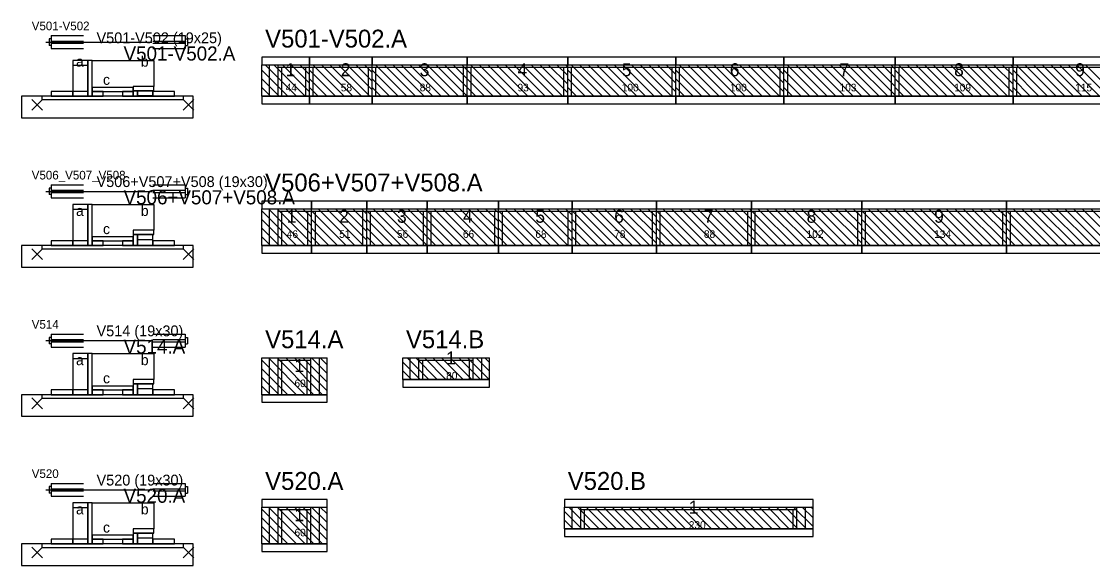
# Model space of a CAD drawing. Header units: metres. Extents: x -10 to 74425, y -2037 to 26.
# Drawn here: x 7184 to 8176, y -1456 to -953 of the extents above; entities that cross this region are included whole.
import ezdxf

# ---------------------------------------------------------------- set-up
doc = ezdxf.new("R2010")
doc.units = ezdxf.units.M
doc.layers.add('LABELS', color=3, linetype='Continuous')
doc.layers.add('VIGAS', color=7, linetype='Continuous')

msp = doc.modelspace()

# ---------------------------------------------------------------- linework, layer by layer
at = {"layer": 'VIGAS'}
for p, q in [((7206.4, -972), (7304.4, -972)), ((7209.4, -969), (7209.4, -975)), ((7211.4, -969), (7209.4, -969)), ((7211.4, -966), (7241.4, -966)), ((7211.4, -966), (7211.4, -978)), ((7211.4, -971), (7241.4, -971)), ((7305.4, -966), (7335.4, -966)), ((7305.4, -971), (7335.4, -971)), ((7335.4, -966), (7335.4, -978)), ((7335.4, -969), (7337.4, -969)), ((7337.4, -969), (7337.4, -975)), ((7211.4, -975), (7209.4, -975)), ((7211.4, -973), (7241.4, -973)), ((7211.4, -978), (7241.4, -978)), ((7305.4, -973), (7335.4, -973)), ((7305.4, -978), (7335.4, -978)), ((7335.4, -975), (7337.4, -975)), ((7406.4, -993), (7450.4, -993)), ((7406.4, -1022), (7406.4, -993)), ((7430.4, -1022), (7406.4, -998)), ((7438.4, -1022), (7409.4, -993)), ((7413.4, -1022), (7413.4, -993)), ((7446.4, -1022), (7417.4, -993)), ((7421.4, -1022), (7421.4, -993)), ((7421.4, -995.2), (7450.4, -995.2)), ((7424.9, -1022), (7424.9, -995.2)), ((7450.4, -1018), (7425.4, -993)), ((7450.4, -1010), (7433.4, -993)), ((7450.4, -1002), (7441.4, -993)), ((7446.9, -1022), (7446.9, -995.2)), ((7450.4, -994), (7449.4, -993)), ((7450.4, -1022), (7450.4, -993)), ((7450.4, -1022), (7450.4, -993)), ((7450.4, -993), (7508.4, -993)), ((7450.4, -1022), (7450.4, -993)), ((7450.4, -1022), (7450.4, -993)), ((7450.4, -1022), (7450.4, -993)), ((7450.4, -995.2), (7508.4, -995.2)), ((7474.4, -1022), (7450.4, -998)), ((7482.4, -1022), (7453.4, -993)), ((7453.9, -1022), (7453.9, -995.2)), ((7490.4, -1022), (7461.4, -993)), ((7498.4, -1022), (7469.4, -993)), ((7506.4, -1022), (7477.4, -993)), ((7508.4, -1016), (7485.4, -993)), ((7508.4, -1008), (7493.4, -993)), ((7508.4, -1000), (7501.4, -993)), ((7504.9, -1022), (7504.9, -995.2)), ((7508.4, -1022), (7508.4, -993)), ((7508.4, -1022), (7508.4, -993)), ((7508.4, -993), (7596.4, -993)), ((7508.4, -1022), (7508.4, -993)), ((7508.4, -1022), (7508.4, -993)), ((7508.4, -1022), (7508.4, -993)), ((7508.4, -995.2), (7596.4, -995.2)), ((7532.4, -1022), (7508.4, -998)), ((7540.4, -1022), (7511.4, -993)), ((7511.9, -1022), (7511.9, -995.2)), ((7548.4, -1022), (7519.4, -993)), ((7556.4, -1022), (7527.4, -993)), ((7564.4, -1022), (7535.4, -993)), ((7572.4, -1022), (7543.4, -993)), ((7580.4, -1022), (7551.4, -993)), ((7588.4, -1022), (7559.4, -993)), ((7596.4, -1022), (7567.4, -993)), ((7596.4, -1014), (7575.4, -993)), ((7596.4, -1006), (7583.4, -993)), ((7596.4, -998), (7591.4, -993)), ((7592.9, -1022), (7592.9, -995.2)), ((7596.4, -1022), (7596.4, -993)), ((7596.4, -1022), (7596.4, -993)), ((7596.4, -993), (7689.4, -993)), ((7596.4, -1022), (7596.4, -993)), ((7596.4, -1022), (7596.4, -993)), ((7596.4, -1022), (7596.4, -993)), ((7596.4, -995.2), (7689.4, -995.2)), ((7620.4, -1022), (7596.4, -998)), ((7628.4, -1022), (7599.4, -993)), ((7599.9, -1022), (7599.9, -995.2)), ((7636.4, -1022), (7607.4, -993)), ((7644.4, -1022), (7615.4, -993)), ((7652.4, -1022), (7623.4, -993)), ((7660.4, -1022), (7631.4, -993)), ((7668.4, -1022), (7639.4, -993)), ((7676.4, -1022), (7647.4, -993)), ((7684.4, -1022), (7655.4, -993)), ((7689.4, -1019), (7663.4, -993)), ((7689.4, -1011), (7671.4, -993)), ((7689.4, -1003), (7679.4, -993)), ((7685.9, -1022), (7685.9, -995.2)), ((7689.4, -995), (7687.4, -993)), ((7689.4, -1022), (7689.4, -993)), ((7689.4, -1022), (7689.4, -993)), ((7689.4, -993), (7789.4, -993)), ((7689.4, -1022), (7689.4, -993)), ((7689.4, -1022), (7689.4, -993)), ((7689.4, -1022), (7689.4, -993)), ((7689.4, -995.2), (7789.4, -995.2)), ((7713.4, -1022), (7689.4, -998)), ((7721.4, -1022), (7692.4, -993)), ((7692.9, -1022), (7692.9, -995.2)), ((7729.4, -1022), (7700.4, -993)), ((7737.4, -1022), (7708.4, -993)), ((7745.4, -1022), (7716.4, -993)), ((7753.4, -1022), (7724.4, -993)), ((7761.4, -1022), (7732.4, -993)), ((7769.4, -1022), (7740.4, -993)), ((7777.4, -1022), (7748.4, -993)), ((7785.4, -1022), (7756.4, -993)), ((7789.4, -1018), (7764.4, -993)), ((7789.4, -1010), (7772.4, -993)), ((7789.4, -1002), (7780.4, -993)), ((7785.9, -1022), (7785.9, -995.2)), ((7789.4, -994), (7788.4, -993)), ((7789.4, -1022), (7789.4, -993)), ((7789.4, -1022), (7789.4, -993)), ((7789.4, -993), (7889.4, -993)), ((7789.4, -1022), (7789.4, -993)), ((7789.4, -1022), (7789.4, -993)), ((7789.4, -1022), (7789.4, -993)), ((7789.4, -995.2), (7889.4, -995.2)), ((7813.4, -1022), (7789.4, -998)), ((7821.4, -1022), (7792.4, -993)), ((7792.9, -1022), (7792.9, -995.2)), ((7829.4, -1022), (7800.4, -993)), ((7837.4, -1022), (7808.4, -993)), ((7845.4, -1022), (7816.4, -993)), ((7853.4, -1022), (7824.4, -993)), ((7861.4, -1022), (7832.4, -993)), ((7869.4, -1022), (7840.4, -993)), ((7877.4, -1022), (7848.4, -993)), ((7885.4, -1022), (7856.4, -993)), ((7889.4, -1018), (7864.4, -993)), ((7889.4, -1010), (7872.4, -993)), ((7889.4, -1002), (7880.4, -993)), ((7885.9, -1022), (7885.9, -995.2)), ((7889.4, -994), (7888.4, -993)), ((7889.4, -1022), (7889.4, -993)), ((7889.4, -1022), (7889.4, -993)), ((7889.4, -993), (7992.4, -993)), ((7889.4, -1022), (7889.4, -993)), ((7889.4, -1022), (7889.4, -993)), ((7889.4, -1022), (7889.4, -993)), ((7889.4, -995.2), (7992.4, -995.2)), ((7913.4, -1022), (7889.4, -998)), ((7921.4, -1022), (7892.4, -993)), ((7892.9, -1022), (7892.9, -995.2)), ((7929.4, -1022), (7900.4, -993)), ((7937.4, -1022), (7908.4, -993)), ((7945.4, -1022), (7916.4, -993)), ((7953.4, -1022), (7924.4, -993)), ((7961.4, -1022), (7932.4, -993)), ((7969.4, -1022), (7940.4, -993)), ((7977.4, -1022), (7948.4, -993)), ((7985.4, -1022), (7956.4, -993)), ((7992.4, -1021), (7964.4, -993)), ((7992.4, -1013), (7972.4, -993)), ((7992.4, -1005), (7980.4, -993)), ((7992.4, -997), (7988.4, -993)), ((7988.9, -1022), (7988.9, -995.2)), ((7992.4, -1022), (7992.4, -993)), ((7992.4, -1022), (7992.4, -993)), ((7992.4, -993), (8101.4, -993)), ((7992.4, -1022), (7992.4, -993)), ((7992.4, -1022), (7992.4, -993)), ((7992.4, -1022), (7992.4, -993)), ((7992.4, -995.2), (8101.4, -995.2)), ((8016.4, -1022), (7992.4, -998)), ((8024.4, -1022), (7995.4, -993)), ((7995.9, -1022), (7995.9, -995.2)), ((8032.4, -1022), (8003.4, -993)), ((8040.4, -1022), (8011.4, -993)), ((8048.4, -1022), (8019.4, -993)), ((8056.4, -1022), (8027.4, -993)), ((8064.4, -1022), (8035.4, -993)), ((8072.4, -1022), (8043.4, -993)), ((8080.4, -1022), (8051.4, -993)), ((8088.4, -1022), (8059.4, -993)), ((8096.4, -1022), (8067.4, -993)), ((8101.4, -1019), (8075.4, -993)), ((8101.4, -1011), (8083.4, -993)), ((8101.4, -1003), (8091.4, -993)), ((8097.9, -1022), (8097.9, -995.2)), ((8101.4, -995), (8099.4, -993)), ((8101.4, -1022), (8101.4, -993)), ((8101.4, -1022), (8101.4, -993)), ((8101.4, -993), (8216.4, -993)), ((8101.4, -1022), (8101.4, -993)), ((8101.4, -1022), (8101.4, -993)), ((8101.4, -1022), (8101.4, -993)), ((8101.4, -995.2), (8216.4, -995.2)), ((8125.4, -1022), (8101.4, -998)), ((8133.4, -1022), (8104.4, -993)), ((8104.9, -1022), (8104.9, -995.2)), ((8141.4, -1022), (8112.4, -993)), ((8149.4, -1022), (8120.4, -993)), ((8157.4, -1022), (8128.4, -993)), ((8165.4, -1022), (8136.4, -993)), ((8173.4, -1022), (8144.4, -993)), ((8181.4, -1022), (8152.4, -993)), ((8189.4, -1022), (8160.4, -993)), ((8197.4, -1022), (8168.4, -993)), ((7422.4, -1022), (7406.4, -1006)), ((7466.4, -1022), (7450.4, -1006)), ((7524.4, -1022), (7508.4, -1006)), ((7612.4, -1022), (7596.4, -1006)), ((7705.4, -1022), (7689.4, -1006)), ((7805.4, -1022), (7789.4, -1006)), ((7905.4, -1022), (7889.4, -1006)), ((8008.4, -1022), (7992.4, -1006)), ((8117.4, -1022), (8101.4, -1006)), ((7414.4, -1022), (7406.4, -1014)), ((7458.4, -1022), (7450.4, -1014)), ((7516.4, -1022), (7508.4, -1014)), ((7604.4, -1022), (7596.4, -1014)), ((7697.4, -1022), (7689.4, -1014)), ((7797.4, -1022), (7789.4, -1014)), ((7897.4, -1022), (7889.4, -1014)), ((8000.4, -1022), (7992.4, -1014)), ((8109.4, -1022), (8101.4, -1014)), ((7193.4, -1035), (7203.4, -1025)), ((7193.4, -1025), (7203.4, -1035)), ((7333.4, -1035), (7343.4, -1025)), ((7333.4, -1025), (7343.4, -1035)), ((7406.4, -1022), (7450.4, -1022)), ((7406.4, -1022), (7406.4, -1022)), ((7421.4, -1022), (7424.9, -1022)), ((7446.9, -1022), (7450.4, -1022)), ((7450.4, -1022), (7508.4, -1022)), ((7450.4, -1022), (7453.9, -1022)), ((7450.4, -1022), (7450.4, -1022)), ((7504.9, -1022), (7508.4, -1022)), ((7508.4, -1022), (7596.4, -1022)), ((7508.4, -1022), (7511.9, -1022)), ((7508.4, -1022), (7508.4, -1022)), ((7592.9, -1022), (7596.4, -1022)), ((7596.4, -1022), (7689.4, -1022)), ((7596.4, -1022), (7599.9, -1022)), ((7596.4, -1022), (7596.4, -1022)), ((7685.9, -1022), (7689.4, -1022)), ((7689.4, -1022), (7789.4, -1022)), ((7689.4, -1022), (7692.9, -1022)), ((7689.4, -1022), (7689.4, -1022)), ((7785.9, -1022), (7789.4, -1022)), ((7789.4, -1022), (7889.4, -1022)), ((7789.4, -1022), (7792.9, -1022)), ((7789.4, -1022), (7789.4, -1022)), ((7885.9, -1022), (7889.4, -1022)), ((7889.4, -1022), (7992.4, -1022)), ((7889.4, -1022), (7892.9, -1022)), ((7889.4, -1022), (7889.4, -1022)), ((7988.9, -1022), (7992.4, -1022)), ((7992.4, -1022), (8101.4, -1022)), ((7992.4, -1022), (7995.9, -1022)), ((7992.4, -1022), (7992.4, -1022)), ((8097.9, -1022), (8101.4, -1022)), ((8101.4, -1022), (8216.4, -1022)), ((8101.4, -1022), (8104.9, -1022)), ((8101.4, -1022), (8101.4, -1022)), ((7206.4, -1110), (7304.4, -1110)), ((7209.4, -1107), (7209.4, -1113)), ((7211.4, -1107), (7209.4, -1107)), ((7211.4, -1104), (7241.4, -1104)), ((7211.4, -1104), (7211.4, -1116)), ((7211.4, -1109), (7241.4, -1109)), ((7211.4, -1111), (7241.4, -1111)), ((7305.4, -1104), (7335.4, -1104)), ((7305.4, -1109), (7335.4, -1109)), ((7305.4, -1111), (7335.4, -1111)), ((7335.4, -1104), (7335.4, -1116)), ((7335.4, -1107), (7337.4, -1107)), ((7337.4, -1107), (7337.4, -1113)), ((7211.4, -1113), (7209.4, -1113)), ((7211.4, -1116), (7241.4, -1116)), ((7305.4, -1116), (7335.4, -1116)), ((7335.4, -1113), (7337.4, -1113)), ((7406.4, -1126), (7452.4, -1126)), ((7406.4, -1160), (7406.4, -1126)), ((7438.4, -1160), (7406.4, -1128)), ((7446.4, -1160), (7412.4, -1126)), ((7413.4, -1160), (7413.4, -1126)), ((7452.4, -1158), (7420.4, -1126)), ((7421.4, -1160), (7421.4, -1126)), ((7421.4, -1128.2), (7452.4, -1128.2)), ((7424.9, -1160), (7424.9, -1128.2)), ((7452.4, -1150), (7428.4, -1126)), ((7452.4, -1142), (7436.4, -1126)), ((7452.4, -1134), (7444.4, -1126)), ((7448.9, -1160), (7448.9, -1128.2)), ((7452.4, -1160), (7452.4, -1126)), ((7452.4, -1160), (7452.4, -1126)), ((7452.4, -1126), (7503.4, -1126)), ((7452.4, -1160), (7452.4, -1126)), ((7452.4, -1160), (7452.4, -1126)), ((7452.4, -1160), (7452.4, -1126)), ((7452.4, -1126), (7452.4, -1126)), ((7484.4, -1160), (7452.4, -1128)), ((7452.4, -1128.2), (7503.4, -1128.2)), ((7455.9, -1160), (7455.9, -1128.2)), ((7492.4, -1160), (7458.4, -1126)), ((7500.4, -1160), (7466.4, -1126)), ((7503.4, -1155), (7474.4, -1126)), ((7503.4, -1147), (7482.4, -1126)), ((7503.4, -1139), (7490.4, -1126)), ((7503.4, -1131), (7498.4, -1126)), ((7499.9, -1160), (7499.9, -1128.2)), ((7503.4, -1160), (7503.4, -1126)), ((7503.4, -1160), (7503.4, -1126)), ((7503.4, -1126), (7559.4, -1126)), ((7503.4, -1160), (7503.4, -1126)), ((7503.4, -1160), (7503.4, -1126)), ((7503.4, -1160), (7503.4, -1126)), ((7535.4, -1160), (7503.4, -1128)), ((7503.4, -1128.2), (7559.4, -1128.2)), ((7506.9, -1160), (7506.9, -1128.2)), ((7543.4, -1160), (7509.4, -1126)), ((7551.4, -1160), (7517.4, -1126)), ((7559.4, -1160), (7525.4, -1126)), ((7559.4, -1152), (7533.4, -1126)), ((7559.4, -1144), (7541.4, -1126)), ((7559.4, -1136), (7549.4, -1126)), ((7555.9, -1160), (7555.9, -1128.2)), ((7559.4, -1128), (7557.4, -1126)), ((7559.4, -1160), (7559.4, -1126)), ((7559.4, -1160), (7559.4, -1126)), ((7559.4, -1126), (7625.4, -1126)), ((7559.4, -1160), (7559.4, -1126)), ((7559.4, -1160), (7559.4, -1126)), ((7559.4, -1160), (7559.4, -1126)), ((7591.4, -1160), (7559.4, -1128)), ((7559.4, -1128.2), (7625.4, -1128.2)), ((7562.9, -1160), (7562.9, -1128.2)), ((7599.4, -1160), (7565.4, -1126)), ((7607.4, -1160), (7573.4, -1126)), ((7615.4, -1160), (7581.4, -1126)), ((7623.4, -1160), (7589.4, -1126)), ((7625.4, -1154), (7597.4, -1126)), ((7625.4, -1146), (7605.4, -1126)), ((7625.4, -1138), (7613.4, -1126)), ((7625.4, -1130), (7621.4, -1126)), ((7621.9, -1160), (7621.9, -1128.2)), ((7625.4, -1160), (7625.4, -1126)), ((7625.4, -1160), (7625.4, -1126)), ((7625.4, -1126), (7693.4, -1126)), ((7625.4, -1160), (7625.4, -1126)), ((7625.4, -1160), (7625.4, -1126)), ((7625.4, -1160), (7625.4, -1126)), ((7657.4, -1160), (7625.4, -1128)), ((7625.4, -1128.2), (7693.4, -1128.2)), ((7628.9, -1160), (7628.9, -1128.2)), ((7665.4, -1160), (7631.4, -1126)), ((7673.4, -1160), (7639.4, -1126)), ((7681.4, -1160), (7647.4, -1126)), ((7689.4, -1160), (7655.4, -1126)), ((7693.4, -1156), (7663.4, -1126)), ((7693.4, -1148), (7671.4, -1126)), ((7693.4, -1140), (7679.4, -1126)), ((7693.4, -1132), (7687.4, -1126)), ((7689.9, -1160), (7689.9, -1128.2)), ((7693.4, -1160), (7693.4, -1126)), ((7693.4, -1160), (7693.4, -1126)), ((7693.4, -1126), (7771.4, -1126)), ((7693.4, -1160), (7693.4, -1126)), ((7693.4, -1160), (7693.4, -1126)), ((7693.4, -1160), (7693.4, -1126)), ((7725.4, -1160), (7693.4, -1128)), ((7693.4, -1128.2), (7771.4, -1128.2)), ((7696.9, -1160), (7696.9, -1128.2)), ((7733.4, -1160), (7699.4, -1126)), ((7741.4, -1160), (7707.4, -1126)), ((7749.4, -1160), (7715.4, -1126)), ((7757.4, -1160), (7723.4, -1126)), ((7765.4, -1160), (7731.4, -1126)), ((7771.4, -1158), (7739.4, -1126)), ((7771.4, -1150), (7747.4, -1126)), ((7771.4, -1142), (7755.4, -1126)), ((7771.4, -1134), (7763.4, -1126)), ((7767.9, -1160), (7767.9, -1128.2)), ((7771.4, -1160), (7771.4, -1126)), ((7771.4, -1160), (7771.4, -1126)), ((7771.4, -1126), (7859.4, -1126)), ((7771.4, -1160), (7771.4, -1126)), ((7771.4, -1160), (7771.4, -1126)), ((7771.4, -1160), (7771.4, -1126)), ((7771.4, -1126), (7771.4, -1126)), ((7803.4, -1160), (7771.4, -1128)), ((7771.4, -1128.2), (7859.4, -1128.2)), ((7774.9, -1160), (7774.9, -1128.2)), ((7811.4, -1160), (7777.4, -1126)), ((7819.4, -1160), (7785.4, -1126)), ((7827.4, -1160), (7793.4, -1126)), ((7835.4, -1160), (7801.4, -1126)), ((7843.4, -1160), (7809.4, -1126)), ((7851.4, -1160), (7817.4, -1126)), ((7859.4, -1160), (7825.4, -1126)), ((7859.4, -1152), (7833.4, -1126)), ((7859.4, -1144), (7841.4, -1126)), ((7859.4, -1136), (7849.4, -1126)), ((7855.9, -1160), (7855.9, -1128.2)), ((7859.4, -1128), (7857.4, -1126)), ((7859.4, -1160), (7859.4, -1126)), ((7859.4, -1160), (7859.4, -1126)), ((7859.4, -1126), (7961.4, -1126)), ((7859.4, -1160), (7859.4, -1126)), ((7859.4, -1160), (7859.4, -1126)), ((7859.4, -1160), (7859.4, -1126)), ((7891.4, -1160), (7859.4, -1128)), ((7859.4, -1128.2), (7961.4, -1128.2)), ((7862.9, -1160), (7862.9, -1128.2)), ((7899.4, -1160), (7865.4, -1126)), ((7907.4, -1160), (7873.4, -1126)), ((7915.4, -1160), (7881.4, -1126)), ((7923.4, -1160), (7889.4, -1126)), ((7931.4, -1160), (7897.4, -1126)), ((7939.4, -1160), (7905.4, -1126)), ((7947.4, -1160), (7913.4, -1126)), ((7955.4, -1160), (7921.4, -1126)), ((7961.4, -1158), (7929.4, -1126)), ((7961.4, -1150), (7937.4, -1126)), ((7961.4, -1142), (7945.4, -1126)), ((7961.4, -1134), (7953.4, -1126)), ((7957.9, -1160), (7957.9, -1128.2)), ((7961.4, -1160), (7961.4, -1126)), ((7961.4, -1160), (7961.4, -1126)), ((7961.4, -1126), (8095.4, -1126)), ((7961.4, -1160), (7961.4, -1126)), ((7961.4, -1160), (7961.4, -1126)), ((7961.4, -1160), (7961.4, -1126)), ((7961.4, -1126), (7961.4, -1126)), ((7993.4, -1160), (7961.4, -1128)), ((7961.4, -1128.2), (8095.4, -1128.2)), ((7964.9, -1160), (7964.9, -1128.2)), ((8001.4, -1160), (7967.4, -1126)), ((8009.4, -1160), (7975.4, -1126)), ((8017.4, -1160), (7983.4, -1126)), ((8025.4, -1160), (7991.4, -1126)), ((8033.4, -1160), (7999.4, -1126)), ((8041.4, -1160), (8007.4, -1126)), ((8049.4, -1160), (8015.4, -1126)), ((8057.4, -1160), (8023.4, -1126)), ((8065.4, -1160), (8031.4, -1126)), ((8073.4, -1160), (8039.4, -1126)), ((8081.4, -1160), (8047.4, -1126)), ((8089.4, -1160), (8055.4, -1126)), ((8095.4, -1158), (8063.4, -1126)), ((8095.4, -1150), (8071.4, -1126)), ((8095.4, -1142), (8079.4, -1126)), ((8095.4, -1134), (8087.4, -1126)), ((8091.9, -1160), (8091.9, -1128.2)), ((8095.4, -1160), (8095.4, -1126)), ((8095.4, -1160), (8095.4, -1126)), ((8095.4, -1126), (8269.4, -1126)), ((8095.4, -1160), (8095.4, -1126)), ((8095.4, -1160), (8095.4, -1126)), ((8095.4, -1160), (8095.4, -1126)), ((8095.4, -1126), (8095.4, -1126)), ((8127.4, -1160), (8095.4, -1128)), ((8095.4, -1128.2), (8269.4, -1128.2)), ((8098.9, -1160), (8098.9, -1128.2)), ((8135.4, -1160), (8101.4, -1126)), ((8143.4, -1160), (8109.4, -1126)), ((8151.4, -1160), (8117.4, -1126)), ((8159.4, -1160), (8125.4, -1126)), ((8167.4, -1160), (8133.4, -1126)), ((8175.4, -1160), (8141.4, -1126)), ((8183.4, -1160), (8149.4, -1126)), ((8191.4, -1160), (8157.4, -1126)), ((8199.4, -1160), (8165.4, -1126)), ((8207.4, -1160), (8173.4, -1126)), ((7430.4, -1160), (7406.4, -1136)), ((7476.4, -1160), (7452.4, -1136)), ((7527.4, -1160), (7503.4, -1136)), ((7583.4, -1160), (7559.4, -1136)), ((7649.4, -1160), (7625.4, -1136)), ((7717.4, -1160), (7693.4, -1136)), ((7795.4, -1160), (7771.4, -1136)), ((7883.4, -1160), (7859.4, -1136)), ((7985.4, -1160), (7961.4, -1136)), ((8119.4, -1160), (8095.4, -1136)), ((7422.4, -1160), (7406.4, -1144)), ((7468.4, -1160), (7452.4, -1144)), ((7519.4, -1160), (7503.4, -1144)), ((7575.4, -1160), (7559.4, -1144)), ((7641.4, -1160), (7625.4, -1144)), ((7709.4, -1160), (7693.4, -1144)), ((7787.4, -1160), (7771.4, -1144)), ((7875.4, -1160), (7859.4, -1144)), ((7977.4, -1160), (7961.4, -1144)), ((8111.4, -1160), (8095.4, -1144)), ((7414.4, -1160), (7406.4, -1152)), ((7406.4, -1160), (7452.4, -1160)), ((7406.4, -1160), (7406.4, -1160)), ((7421.4, -1160), (7424.9, -1160)), ((7448.9, -1160), (7452.4, -1160)), ((7460.4, -1160), (7452.4, -1152)), ((7452.4, -1160), (7503.4, -1160)), ((7452.4, -1160), (7455.9, -1160)), ((7452.4, -1160), (7452.4, -1160)), ((7499.9, -1160), (7503.4, -1160)), ((7511.4, -1160), (7503.4, -1152)), ((7503.4, -1160), (7559.4, -1160)), ((7503.4, -1160), (7506.9, -1160)), ((7503.4, -1160), (7503.4, -1160)), ((7555.9, -1160), (7559.4, -1160)), ((7567.4, -1160), (7559.4, -1152)), ((7559.4, -1160), (7625.4, -1160)), ((7559.4, -1160), (7562.9, -1160)), ((7559.4, -1160), (7559.4, -1160)), ((7621.9, -1160), (7625.4, -1160)), ((7633.4, -1160), (7625.4, -1152)), ((7625.4, -1160), (7693.4, -1160)), ((7625.4, -1160), (7628.9, -1160)), ((7625.4, -1160), (7625.4, -1160)), ((7689.9, -1160), (7693.4, -1160)), ((7701.4, -1160), (7693.4, -1152)), ((7693.4, -1160), (7771.4, -1160)), ((7693.4, -1160), (7696.9, -1160)), ((7693.4, -1160), (7693.4, -1160)), ((7767.9, -1160), (7771.4, -1160)), ((7779.4, -1160), (7771.4, -1152)), ((7771.4, -1160), (7859.4, -1160)), ((7771.4, -1160), (7774.9, -1160)), ((7771.4, -1160), (7771.4, -1160)), ((7855.9, -1160), (7859.4, -1160)), ((7867.4, -1160), (7859.4, -1152)), ((7859.4, -1160), (7961.4, -1160)), ((7859.4, -1160), (7862.9, -1160)), ((7859.4, -1160), (7859.4, -1160)), ((7957.9, -1160), (7961.4, -1160)), ((7969.4, -1160), (7961.4, -1152)), ((7961.4, -1160), (8095.4, -1160)), ((7961.4, -1160), (7964.9, -1160)), ((7961.4, -1160), (7961.4, -1160)), ((8091.9, -1160), (8095.4, -1160)), ((8103.4, -1160), (8095.4, -1152)), ((8095.4, -1160), (8269.4, -1160)), ((8095.4, -1160), (8098.9, -1160)), ((8095.4, -1160), (8095.4, -1160)), ((7193.4, -1173), (7203.4, -1163)), ((7193.4, -1163), (7203.4, -1173)), ((7333.4, -1173), (7343.4, -1163)), ((7333.4, -1163), (7343.4, -1173)), ((7206.4, -1248), (7304.4, -1248)), ((7209.4, -1245), (7209.4, -1251)), ((7211.4, -1245), (7209.4, -1245)), ((7211.4, -1242), (7241.4, -1242)), ((7211.4, -1242), (7211.4, -1254)), ((7211.4, -1247), (7241.4, -1247)), ((7211.4, -1249), (7241.4, -1249)), ((7305.4, -1242), (7335.4, -1242)), ((7305.4, -1247), (7335.4, -1247)), ((7305.4, -1249), (7335.4, -1249)), ((7335.4, -1242), (7335.4, -1254)), ((7335.4, -1245), (7337.4, -1245)), ((7337.4, -1245), (7337.4, -1251)), ((7211.4, -1251), (7209.4, -1251)), ((7211.4, -1254), (7241.4, -1254)), ((7305.4, -1254), (7335.4, -1254)), ((7335.4, -1251), (7337.4, -1251)), ((7406.4, -1264), (7466.7, -1264)), ((7406.4, -1298), (7406.4, -1264)), ((7438.4, -1298), (7406.4, -1266)), ((7446.4, -1298), (7412.4, -1264)), ((7413.4, -1298), (7413.4, -1264)), ((7454.4, -1298), (7420.4, -1264)), ((7421.4, -1298), (7421.4, -1264)), ((7421.4, -1266.2), (7451.7, -1266.2)), ((7424.9, -1298), (7424.9, -1266.2)), ((7462.4, -1298), (7428.4, -1264)), ((7466.7, -1294.3), (7436.4, -1264)), ((7466.7, -1286.3), (7444.4, -1264)), ((7448.2, -1298), (7448.2, -1266.2)), ((7451.7, -1298), (7451.7, -1264)), ((7466.7, -1278.3), (7452.4, -1264)), ((7459.7, -1298), (7459.7, -1264)), ((7466.7, -1270.3), (7460.4, -1264)), ((7466.7, -1298), (7466.7, -1264)), ((7536.7, -1264), (7617, -1264)), ((7536.7, -1284), (7536.7, -1264)), ((7552.7, -1284), (7536.7, -1268)), ((7560.7, -1284), (7540.7, -1264)), ((7543.7, -1284), (7543.7, -1264)), ((7568.7, -1284), (7548.7, -1264)), ((7551.7, -1284), (7551.7, -1264)), ((7551.7, -1266.2), (7602, -1266.2)), ((7555.2, -1284), (7555.2, -1266.2)), ((7576.7, -1284), (7556.7, -1264)), ((7584.7, -1284), (7564.7, -1264)), ((7592.7, -1284), (7572.7, -1264)), ((7600.7, -1284), (7580.7, -1264)), ((7608.7, -1284), (7588.7, -1264)), ((7616.7, -1284), (7596.7, -1264)), ((7598.5, -1284), (7598.5, -1266.2)), ((7602, -1284), (7602, -1264)), ((7617, -1276.3), (7604.7, -1264)), ((7610, -1284), (7610, -1264)), ((7617, -1268.3), (7612.7, -1264)), ((7617, -1284), (7617, -1264)), ((7430.4, -1298), (7406.4, -1274)), ((7544.7, -1284), (7536.7, -1276)), ((7422.4, -1298), (7406.4, -1282)), ((7536.7, -1284), (7617, -1284)), ((7536.7, -1284), (7536.7, -1284)), ((7551.7, -1284), (7555.2, -1284)), ((7598.5, -1284), (7602, -1284)), ((7414.4, -1298), (7406.4, -1290)), ((7406.4, -1298), (7466.7, -1298)), ((7406.4, -1298), (7406.4, -1298)), ((7421.4, -1298), (7424.9, -1298)), ((7448.2, -1298), (7451.7, -1298)), ((7193.4, -1311), (7203.4, -1301)), ((7193.4, -1301), (7203.4, -1311)), ((7333.4, -1311), (7343.4, -1301)), ((7333.4, -1301), (7343.4, -1311)), ((7206.4, -1386), (7304.4, -1386)), ((7209.4, -1383), (7209.4, -1389)), ((7211.4, -1383), (7209.4, -1383)), ((7211.4, -1380), (7241.4, -1380)), ((7211.4, -1380), (7211.4, -1392)), ((7211.4, -1385), (7241.4, -1385)), ((7211.4, -1387), (7241.4, -1387)), ((7305.4, -1380), (7335.4, -1380)), ((7305.4, -1385), (7335.4, -1385)), ((7305.4, -1387), (7335.4, -1387)), ((7335.4, -1380), (7335.4, -1392)), ((7335.4, -1383), (7337.4, -1383)), ((7337.4, -1383), (7337.4, -1389)), ((7211.4, -1389), (7209.4, -1389)), ((7211.4, -1392), (7241.4, -1392)), ((7305.4, -1392), (7335.4, -1392)), ((7335.4, -1389), (7337.4, -1389)), ((7406.4, -1402), (7466.7, -1402)), ((7406.4, -1436), (7406.4, -1402)), ((7438.4, -1436), (7406.4, -1404)), ((7446.4, -1436), (7412.4, -1402)), ((7413.4, -1436), (7413.4, -1402)), ((7454.4, -1436), (7420.4, -1402)), ((7421.4, -1436), (7421.4, -1402)), ((7421.4, -1404.2), (7451.7, -1404.2)), ((7424.9, -1436), (7424.9, -1404.2)), ((7462.4, -1436), (7428.4, -1402)), ((7466.7, -1432.3), (7436.4, -1402)), ((7466.7, -1424.3), (7444.4, -1402)), ((7448.2, -1436), (7448.2, -1404.2)), ((7451.7, -1436), (7451.7, -1402)), ((7466.7, -1416.3), (7452.4, -1402)), ((7459.7, -1436), (7459.7, -1402)), ((7466.7, -1408.3), (7460.4, -1402)), ((7466.7, -1436), (7466.7, -1402)), ((7686.4, -1402), (7916.4, -1402)), ((7686.4, -1422), (7686.4, -1402)), ((7702.4, -1422), (7686.4, -1406)), ((7710.4, -1422), (7690.4, -1402)), ((7693.4, -1422), (7693.4, -1402)), ((7718.4, -1422), (7698.4, -1402)), ((7701.4, -1422), (7701.4, -1402)), ((7701.4, -1404.2), (7901.4, -1404.2)), ((7704.9, -1422), (7704.9, -1404.2)), ((7726.4, -1422), (7706.4, -1402)), ((7734.4, -1422), (7714.4, -1402)), ((7742.4, -1422), (7722.4, -1402)), ((7750.4, -1422), (7730.4, -1402)), ((7758.4, -1422), (7738.4, -1402)), ((7766.4, -1422), (7746.4, -1402)), ((7774.4, -1422), (7754.4, -1402)), ((7782.4, -1422), (7762.4, -1402)), ((7790.4, -1422), (7770.4, -1402)), ((7798.4, -1422), (7778.4, -1402)), ((7806.4, -1422), (7786.4, -1402)), ((7814.4, -1422), (7794.4, -1402)), ((7822.4, -1422), (7802.4, -1402)), ((7830.4, -1422), (7810.4, -1402)), ((7838.4, -1422), (7818.4, -1402)), ((7846.4, -1422), (7826.4, -1402)), ((7854.4, -1422), (7834.4, -1402)), ((7862.4, -1422), (7842.4, -1402)), ((7870.4, -1422), (7850.4, -1402)), ((7878.4, -1422), (7858.4, -1402)), ((7886.4, -1422), (7866.4, -1402)), ((7894.4, -1422), (7874.4, -1402)), ((7902.4, -1422), (7882.4, -1402)), ((7910.4, -1422), (7890.4, -1402)), ((7897.9, -1422), (7897.9, -1404.2)), ((7916.4, -1420), (7898.4, -1402)), ((7901.4, -1422), (7901.4, -1402)), ((7916.4, -1412), (7906.4, -1402)), ((7909.4, -1422), (7909.4, -1402)), ((7916.4, -1404), (7914.4, -1402)), ((7916.4, -1422), (7916.4, -1402)), ((7430.4, -1436), (7406.4, -1412)), ((7694.4, -1422), (7686.4, -1414)), ((7422.4, -1436), (7406.4, -1420)), ((7414.4, -1436), (7406.4, -1428)), ((7686.4, -1422), (7916.4, -1422)), ((7686.4, -1422), (7686.4, -1422)), ((7701.4, -1422), (7704.9, -1422)), ((7897.9, -1422), (7901.4, -1422)), ((7406.4, -1436), (7466.7, -1436)), ((7406.4, -1436), (7406.4, -1436)), ((7421.4, -1436), (7424.9, -1436)), ((7448.2, -1436), (7451.7, -1436)), ((7193.4, -1449), (7203.4, -1439)), ((7193.4, -1439), (7203.4, -1449)), ((7333.4, -1449), (7343.4, -1439)), ((7333.4, -1439), (7343.4, -1449))]:
    msp.add_line(p, q, dxfattribs=at)
for points in [[(7231.4, -1022), (7245.4, -1022), (7245.4, -989), (7231.4, -989)], [(7231.4, -993.4), (7245.4, -993.4), (7245.4, -989), (7231.4, -989)], [(7245.4, -1022), (7249.4, -1022), (7249.4, -989), (7245.4, -989)], [(7249.4, -1014), (7249.4, -989), (7306.4, -989), (7306.4, -1013), (7287.4, -1013), (7287.4, -1014)], [(7406.4, -993), (7450.4, -993), (7450.4, -986), (7406.4, -986)], [(7450.4, -993), (7508.4, -993), (7508.4, -986), (7450.4, -986)], [(7508.4, -993), (7596.4, -993), (7596.4, -986), (7508.4, -986)], [(7596.4, -993), (7689.4, -993), (7689.4, -986), (7596.4, -986)], [(7689.4, -993), (7789.4, -993), (7789.4, -986), (7689.4, -986)], [(7789.4, -993), (7889.4, -993), (7889.4, -986), (7789.4, -986)], [(7889.4, -993), (7992.4, -993), (7992.4, -986), (7889.4, -986)], [(7992.4, -993), (8101.4, -993), (8101.4, -986), (7992.4, -986)], [(8101.4, -993), (8216.4, -993), (8216.4, -986), (8101.4, -986)], [(7211.4, -1022), (7231.4, -1022), (7231.4, -1017.6), (7211.4, -1017.6)], [(7231.4, -1022), (7245.4, -1022), (7245.4, -1017.6), (7231.4, -1017.6)], [(7249.4, -1017.6), (7287.4, -1017.6), (7287.4, -1014), (7249.4, -1014)], [(7249.4, -1022), (7259.4, -1022), (7259.4, -1017.6), (7249.4, -1017.6)], [(7277.4, -1022), (7287.4, -1022), (7287.4, -1017.6), (7277.4, -1017.6)], [(7287.4, -1017), (7306.4, -1017), (7306.4, -1013), (7287.4, -1013)], [(7287.4, -1022), (7291.4, -1022), (7291.4, -1017), (7287.4, -1017)], [(7291.4, -1022), (7305.4, -1022), (7305.4, -1017), (7291.4, -1017)], [(7291.4, -1021.4), (7305.4, -1021.4), (7305.4, -1017), (7291.4, -1017)], [(7305.4, -1022), (7325.4, -1022), (7325.4, -1017.6), (7305.4, -1017.6)], [(7183.9, -1042), (7342.9, -1042), (7342.9, -1022), (7183.9, -1022)], [(7202.9, -1025.2), (7333.9, -1025.2), (7333.9, -1022), (7202.9, -1022)], [(7406.4, -1029), (7450.4, -1029), (7450.4, -1022), (7406.4, -1022)], [(7450.4, -1029), (7508.4, -1029), (7508.4, -1022), (7450.4, -1022)], [(7508.4, -1029), (7596.4, -1029), (7596.4, -1022), (7508.4, -1022)], [(7596.4, -1029), (7689.4, -1029), (7689.4, -1022), (7596.4, -1022)], [(7689.4, -1029), (7789.4, -1029), (7789.4, -1022), (7689.4, -1022)], [(7789.4, -1029), (7889.4, -1029), (7889.4, -1022), (7789.4, -1022)], [(7889.4, -1029), (7992.4, -1029), (7992.4, -1022), (7889.4, -1022)], [(7992.4, -1029), (8101.4, -1029), (8101.4, -1022), (7992.4, -1022)], [(8101.4, -1029), (8216.4, -1029), (8216.4, -1022), (8101.4, -1022)], [(7406.4, -1126), (7452.4, -1126), (7452.4, -1119), (7406.4, -1119)], [(7452.4, -1126), (7503.4, -1126), (7503.4, -1119), (7452.4, -1119)], [(7503.4, -1126), (7559.4, -1126), (7559.4, -1119), (7503.4, -1119)], [(7559.4, -1126), (7625.4, -1126), (7625.4, -1119), (7559.4, -1119)], [(7625.4, -1126), (7693.4, -1126), (7693.4, -1119), (7625.4, -1119)], [(7693.4, -1126), (7771.4, -1126), (7771.4, -1119), (7693.4, -1119)], [(7771.4, -1126), (7859.4, -1126), (7859.4, -1119), (7771.4, -1119)], [(7859.4, -1126), (7961.4, -1126), (7961.4, -1119), (7859.4, -1119)], [(7961.4, -1126), (8095.4, -1126), (8095.4, -1119), (7961.4, -1119)], [(8095.4, -1126), (8269.4, -1126), (8269.4, -1119), (8095.4, -1119)], [(7231.4, -1160), (7245.4, -1160), (7245.4, -1122), (7231.4, -1122)], [(7231.4, -1126.4), (7245.4, -1126.4), (7245.4, -1122), (7231.4, -1122)], [(7245.4, -1160), (7249.4, -1160), (7249.4, -1122), (7245.4, -1122)], [(7249.4, -1152), (7249.4, -1122), (7306.4, -1122), (7306.4, -1146), (7287.4, -1146), (7287.4, -1152)], [(7287.4, -1150), (7306.4, -1150), (7306.4, -1146), (7287.4, -1146)], [(7287.4, -1160), (7291.4, -1160), (7291.4, -1150), (7287.4, -1150)], [(7291.4, -1160), (7305.4, -1160), (7305.4, -1150), (7291.4, -1150)], [(7291.4, -1154.4), (7305.4, -1154.4), (7305.4, -1150), (7291.4, -1150)], [(7183.9, -1180), (7342.9, -1180), (7342.9, -1160), (7183.9, -1160)], [(7202.9, -1163.2), (7333.9, -1163.2), (7333.9, -1160), (7202.9, -1160)], [(7211.4, -1160), (7231.4, -1160), (7231.4, -1155.6), (7211.4, -1155.6)], [(7231.4, -1160), (7245.4, -1160), (7245.4, -1155.6), (7231.4, -1155.6)], [(7249.4, -1155.6), (7287.4, -1155.6), (7287.4, -1152), (7249.4, -1152)], [(7249.4, -1160), (7259.4, -1160), (7259.4, -1155.6), (7249.4, -1155.6)], [(7277.4, -1160), (7287.4, -1160), (7287.4, -1155.6), (7277.4, -1155.6)], [(7305.4, -1160), (7325.4, -1160), (7325.4, -1155.6), (7305.4, -1155.6)], [(7406.4, -1167), (7452.4, -1167), (7452.4, -1160), (7406.4, -1160)], [(7452.4, -1167), (7503.4, -1167), (7503.4, -1160), (7452.4, -1160)], [(7503.4, -1167), (7559.4, -1167), (7559.4, -1160), (7503.4, -1160)], [(7559.4, -1167), (7625.4, -1167), (7625.4, -1160), (7559.4, -1160)], [(7625.4, -1167), (7693.4, -1167), (7693.4, -1160), (7625.4, -1160)], [(7693.4, -1167), (7771.4, -1167), (7771.4, -1160), (7693.4, -1160)], [(7771.4, -1167), (7859.4, -1167), (7859.4, -1160), (7771.4, -1160)], [(7859.4, -1167), (7961.4, -1167), (7961.4, -1160), (7859.4, -1160)], [(7961.4, -1167), (8095.4, -1167), (8095.4, -1160), (7961.4, -1160)], [(8095.4, -1167), (8269.4, -1167), (8269.4, -1160), (8095.4, -1160)], [(7231.4, -1298), (7245.4, -1298), (7245.4, -1260), (7231.4, -1260)], [(7231.4, -1264.4), (7245.4, -1264.4), (7245.4, -1260), (7231.4, -1260)], [(7245.4, -1298), (7249.4, -1298), (7249.4, -1260), (7245.4, -1260)], [(7249.4, -1290), (7249.4, -1260), (7306.4, -1260), (7306.4, -1284), (7287.4, -1284), (7287.4, -1290)], [(7287.4, -1288), (7306.4, -1288), (7306.4, -1284), (7287.4, -1284)], [(7287.4, -1298), (7291.4, -1298), (7291.4, -1288), (7287.4, -1288)], [(7291.4, -1298), (7305.4, -1298), (7305.4, -1288), (7291.4, -1288)], [(7291.4, -1292.4), (7305.4, -1292.4), (7305.4, -1288), (7291.4, -1288)], [(7536.7, -1291), (7617, -1291), (7617, -1284), (7536.7, -1284)], [(7183.9, -1318), (7342.9, -1318), (7342.9, -1298), (7183.9, -1298)], [(7202.9, -1301.2), (7333.9, -1301.2), (7333.9, -1298), (7202.9, -1298)], [(7211.4, -1298), (7231.4, -1298), (7231.4, -1293.6), (7211.4, -1293.6)], [(7231.4, -1298), (7245.4, -1298), (7245.4, -1293.6), (7231.4, -1293.6)], [(7249.4, -1293.6), (7287.4, -1293.6), (7287.4, -1290), (7249.4, -1290)], [(7249.4, -1298), (7259.4, -1298), (7259.4, -1293.6), (7249.4, -1293.6)], [(7277.4, -1298), (7287.4, -1298), (7287.4, -1293.6), (7277.4, -1293.6)], [(7305.4, -1298), (7325.4, -1298), (7325.4, -1293.6), (7305.4, -1293.6)], [(7406.4, -1305), (7466.7, -1305), (7466.7, -1298), (7406.4, -1298)], [(7231.4, -1436), (7245.4, -1436), (7245.4, -1398), (7231.4, -1398)], [(7231.4, -1402.4), (7245.4, -1402.4), (7245.4, -1398), (7231.4, -1398)], [(7245.4, -1436), (7249.4, -1436), (7249.4, -1398), (7245.4, -1398)], [(7249.4, -1428), (7249.4, -1398), (7306.4, -1398), (7306.4, -1422), (7287.4, -1422), (7287.4, -1428)], [(7406.4, -1402), (7466.7, -1402), (7466.7, -1395), (7406.4, -1395)], [(7686.4, -1402), (7916.4, -1402), (7916.4, -1395), (7686.4, -1395)], [(7249.4, -1431.6), (7287.4, -1431.6), (7287.4, -1428), (7249.4, -1428)], [(7287.4, -1426), (7306.4, -1426), (7306.4, -1422), (7287.4, -1422)], [(7287.4, -1436), (7291.4, -1436), (7291.4, -1426), (7287.4, -1426)], [(7291.4, -1436), (7305.4, -1436), (7305.4, -1426), (7291.4, -1426)], [(7291.4, -1430.4), (7305.4, -1430.4), (7305.4, -1426), (7291.4, -1426)], [(7686.4, -1429), (7916.4, -1429), (7916.4, -1422), (7686.4, -1422)], [(7183.9, -1456), (7342.9, -1456), (7342.9, -1436), (7183.9, -1436)], [(7202.9, -1439.2), (7333.9, -1439.2), (7333.9, -1436), (7202.9, -1436)], [(7211.4, -1436), (7231.4, -1436), (7231.4, -1431.6), (7211.4, -1431.6)], [(7231.4, -1436), (7245.4, -1436), (7245.4, -1431.6), (7231.4, -1431.6)], [(7249.4, -1436), (7259.4, -1436), (7259.4, -1431.6), (7249.4, -1431.6)], [(7277.4, -1436), (7287.4, -1436), (7287.4, -1431.6), (7277.4, -1431.6)], [(7305.4, -1436), (7325.4, -1436), (7325.4, -1431.6), (7305.4, -1431.6)], [(7406.4, -1443), (7466.7, -1443), (7466.7, -1436), (7406.4, -1436)]]:
    msp.add_lwpolyline(points, close=True, dxfattribs=at)

# ---------------------------------------------------------------- texts
at = {"layer": 'LABELS'}
for s, p in [('V501-V502', (7193.4, -961)), ('V506_V507_V508', (7193.4, -1099)), ('V514', (7193.4, -1237)), ('V520', (7193.4, -1375))]:
    msp.add_text(s, height=8, dxfattribs=at).set_placement(p)
at = {"layer": 'VIGAS'}
for s, height, p in [('V501-V502.A', 16.5, (7409.4, -977)), ('V501-V502 (19x25)', 10, (7253.4, -973)), ('V501-V502.A', 13, (7278.4, -989)), ('a', 9.6, (7234.4, -994.7)), ('b', 9.6, (7294.4, -994.7)), ('1', 12, (7428.4, -1003.5)), ('2', 12, (7479.4, -1003.5)), ('3', 12, (7552.4, -1003.5)), ('4', 12, (7642.9, -1003.5)), ('5', 12, (7739.4, -1003.5)), ('6', 12, (7839.4, -1003.5)), ('7', 12, (7940.9, -1003.5)), ('8', 12, (8046.9, -1003.5)), ('9', 12, (8158.9, -1003.5)), ('c', 9.6, (7259.4, -1011.5)), ('44', 7, (7428.4, -1017.5)), ('58', 7, (7479.4, -1017.5)), ('88', 7, (7552.4, -1017.5)), ('93', 7, (7642.9, -1017.5)), ('100', 7, (7739.4, -1017.5)), ('100', 7, (7839.4, -1017.5)), ('103', 7, (7940.9, -1017.5)), ('109', 7, (8046.9, -1017.5)), ('115', 7, (8158.9, -1017.5)), ('V506+V507+V508 (19x30)', 10, (7253.4, -1106)), ('V506+V507+V508.A', 16.5, (7409.4, -1110)), ('V506+V507+V508.A', 13, (7278.4, -1122)), ('a', 9.6, (7234.4, -1132.7)), ('b', 9.6, (7294.4, -1132.7)), ('1', 12, (7429.4, -1139)), ('2', 12, (7477.9, -1139)), ('3', 12, (7531.4, -1139)), ('4', 12, (7592.4, -1139)), ('5', 12, (7659.4, -1139)), ('6', 12, (7732.4, -1139)), ('7', 12, (7815.4, -1139)), ('8', 12, (7910.4, -1139)), ('9', 12, (8028.4, -1139)), ('c', 9.6, (7259.4, -1149.5)), ('46', 7, (7429.4, -1153)), ('51', 7, (7477.9, -1153)), ('56', 7, (7531.4, -1153)), ('66', 7, (7592.4, -1153)), ('68', 7, (7659.4, -1153)), ('78', 7, (7732.4, -1153)), ('88', 7, (7815.4, -1153)), ('102', 7, (7910.4, -1153)), ('134', 7, (8028.4, -1153)), ('V514 (19x30)', 10, (7253.4, -1244)), ('V514.A', 16.5, (7409.4, -1255)), ('V514.B', 16.5, (7539.7, -1255)), ('V514.A', 13, (7278.4, -1260)), ('1', 12, (7576.85, -1270)), ('a', 9.6, (7234.4, -1270.7)), ('b', 9.6, (7294.4, -1270.7)), ('1', 12, (7436.55, -1277)), ('80', 7, (7576.85, -1284)), ('c', 9.6, (7259.4, -1287.5)), ('60', 7, (7436.55, -1291)), ('V520 (19x30)', 10, (7253.4, -1382)), ('V520.A', 16.5, (7409.4, -1386)), ('V520.B', 16.5, (7689.4, -1386)), ('V520.A', 13, (7278.4, -1398)), ('b', 9.6, (7294.4, -1408.7)), ('1', 12, (7801.4, -1408)), ('a', 9.6, (7234.4, -1408.7)), ('1', 12, (7436.55, -1415)), ('c', 9.6, (7259.4, -1425.5)), ('230', 7, (7801.4, -1422)), ('60', 7, (7436.55, -1429))]:
    msp.add_text(s, height=height, dxfattribs=at).set_placement(p)

doc.saveas('drawing.dxf')
